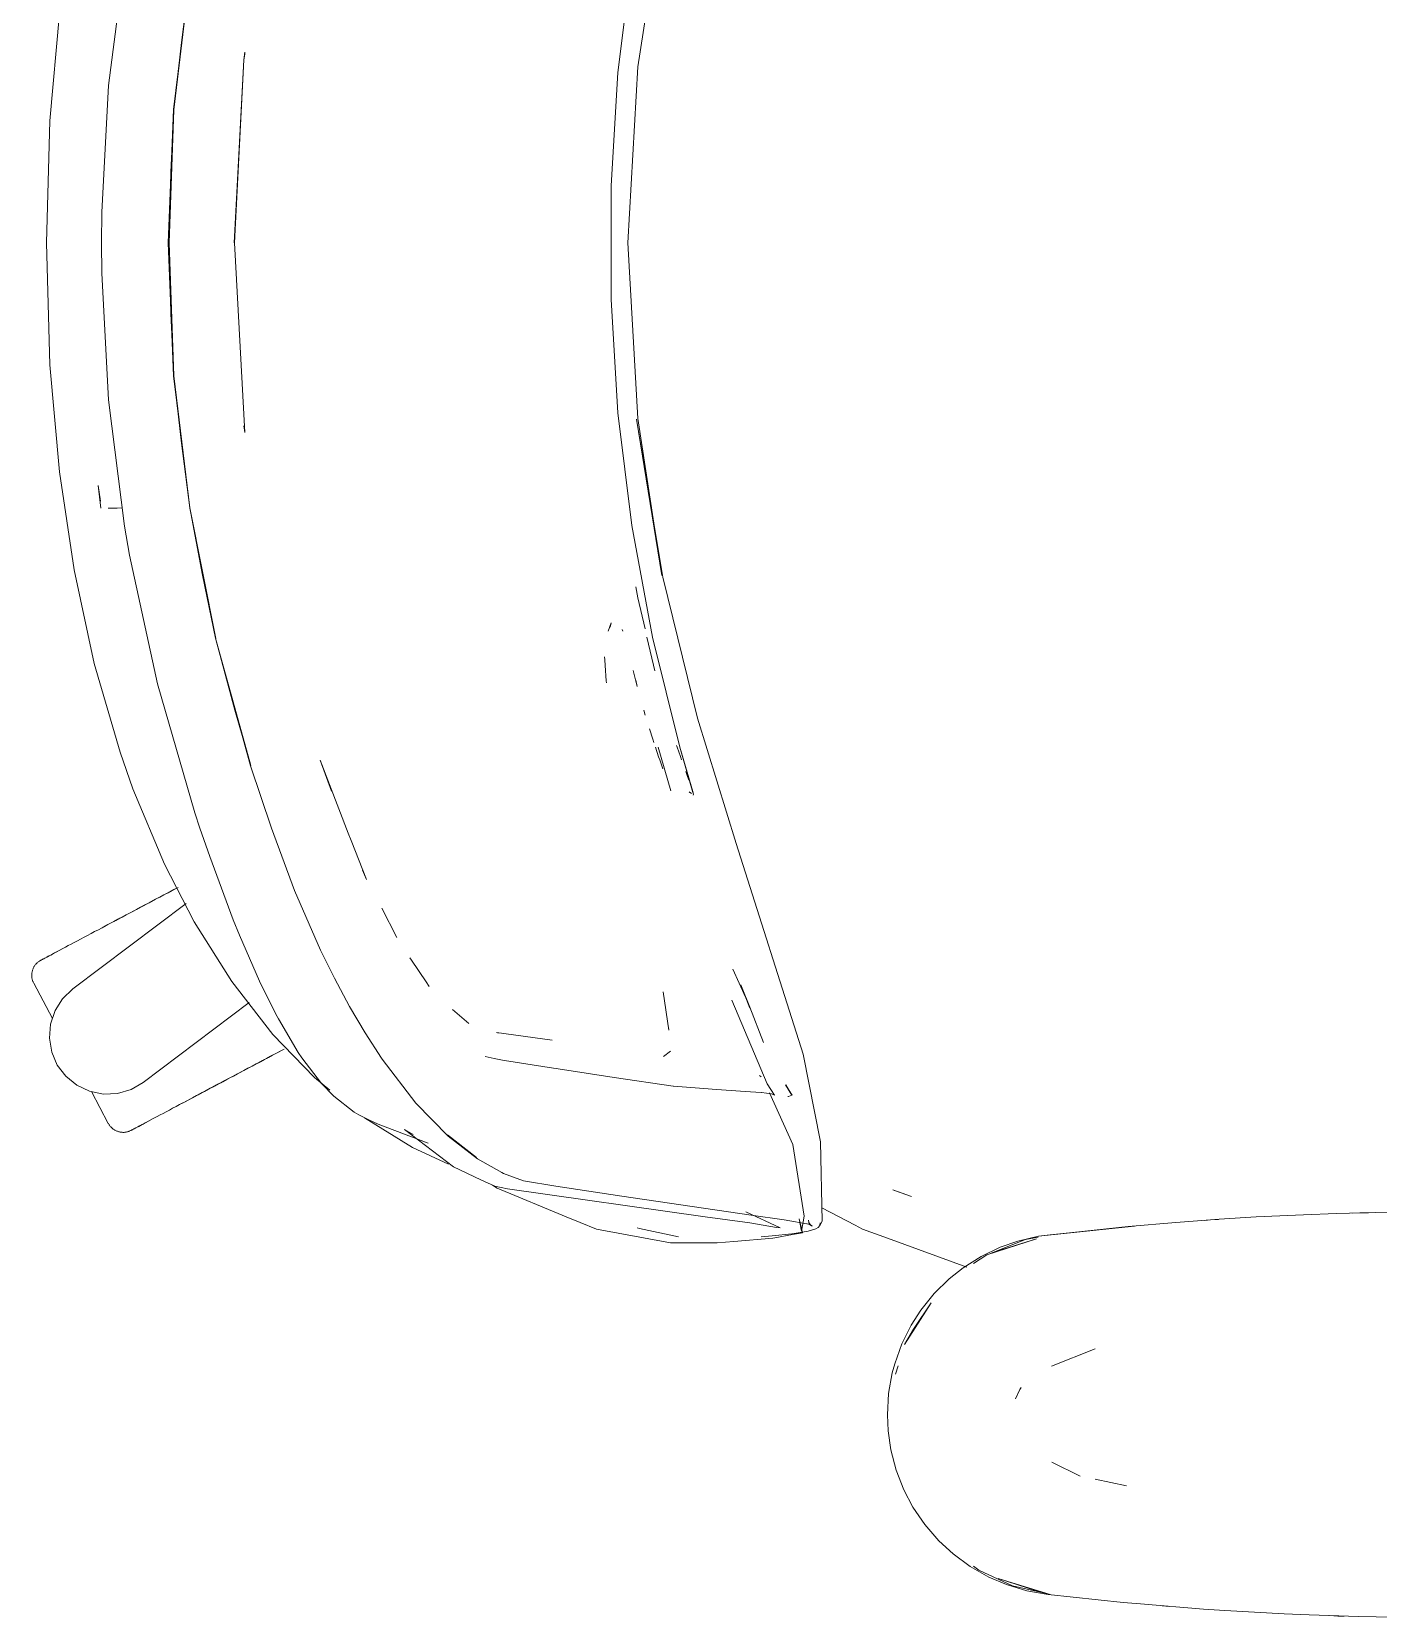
# Model space of a CAD drawing. Header units: millimetres. Extents: x 155927 to 317870, y -36033 to 97293.
# Drawn here: x 158166.8 to 158488.3, y 10100.8 to 10479.5 of the extents above; entities that cross this region are included whole.
import ezdxf

# ---------------------------------------------------------------- set-up
doc = ezdxf.new("R2010")
doc.units = ezdxf.units.MM
doc.header["$MEASUREMENT"] = 0
doc.layers.add('G-IMPT', color=8, linetype='CONTINUOUS', lineweight=9)
doc.layers.add('I-FURN', color=8, linetype='CONTINUOUS', lineweight=9)

msp = doc.modelspace()

# ---------------------------------------------------------------- linework, layer by layer
at = {"layer": 'G-IMPT'}
for p, q in [((158317.46, 10509.04), (158311.46, 10471.12)), ((158185.15, 10466.65), (158188.96, 10496.82)), ((158310.06, 10496.69), (158306.76, 10469.77)), ((158200.67, 10460.95), (158204.5, 10492.55)), ((158200.71, 10460.91), (158204.5, 10492.47)), ((158204.5, 10492.47), (158202.55, 10476.99)), ((158173.41, 10483.85), (158171.15, 10458.28)), ((158200.71, 10460.91), (158202.55, 10476.99)), ((158215.11, 10429.14), (158217.44, 10472.86)), ((158215.17, 10429.14), (158217.44, 10472.86)), ((158217.44, 10472.86), (158217.7, 10474.64)), ((158217.44, 10472.86), (158217.67, 10474.17)), ((158217.71, 10474.41), (158217.67, 10474.17)), ((158305.11, 10442.7), (158306.76, 10469.77)), ((158311.46, 10471.12), (158309.1, 10429.14)), ((158183.53, 10436.45), (158185.15, 10466.65)), ((158171.15, 10458.28), (158170.3, 10429.14)), ((158200.67, 10460.95), (158199.34, 10429.14)), ((158200.71, 10460.91), (158199.57, 10429.14)), ((158200.04, 10446.02), (158200.71, 10460.91)), ((158200.04, 10446.02), (158199.57, 10429.14)), ((158305.11, 10442.7), (158305.11, 10415.58)), ((158183.53, 10436.45), (158183.44, 10429.14)), ((158170.3, 10429.14), (158171.15, 10399.99)), ((158183.53, 10421.82), (158183.44, 10429.14)), ((158199.34, 10429.14), (158200.67, 10397.32)), ((158200.71, 10397.36), (158199.57, 10429.14)), ((158200.04, 10412.25), (158199.57, 10429.14)), ((158215.17, 10429.14), (158217.67, 10383.8)), ((158311.46, 10387.15), (158309.1, 10429.14)), ((158183.53, 10421.82), (158185.15, 10391.62)), ((158200.71, 10397.36), (158200.04, 10412.25)), ((158305.11, 10415.58), (158306.76, 10388.51)), ((158171.15, 10399.99), (158173.41, 10374.42)), ((158200.67, 10397.32), (158204.5, 10365.73)), ((158202.55, 10381.28), (158200.71, 10397.36)), ((158200.71, 10397.36), (158204.5, 10365.81)), ((158185.15, 10391.62), (158188.96, 10361.45)), ((158310.06, 10361.59), (158306.76, 10388.51)), ((158317.46, 10349.23), (158311.2, 10386.98)), ((158311.2, 10386.98), (158317.19, 10349.61)), ((158311.46, 10387.15), (158317.19, 10349.61)), ((158217.67, 10383.8), (158217.44, 10385.41)), ((158217.44, 10385.41), (158217.67, 10384.1)), ((158217.71, 10383.86), (158217.67, 10384.1)), ((158202.55, 10381.28), (158204.5, 10365.81)), ((158173.41, 10374.42), (158176.9, 10351)), ((158183.31, 10365.72), (158182.66, 10371.14)), ((158183.23, 10367.37), (158182.66, 10371.14)), ((158185.07, 10365.69), (158187.17, 10365.76)), ((158185.07, 10365.69), (158185.18, 10365.69)), ((158188.41, 10365.81), (158187.17, 10365.76)), ((158204.5, 10365.81), (158207.59, 10349.7)), ((158204.5, 10365.81), (158210.71, 10334.56)), ((158210.71, 10334.56), (158204.5, 10365.73)), ((158188.96, 10361.45), (158190.15, 10354.53)), ((158314.99, 10334.92), (158310.06, 10361.59)), ((158190.15, 10354.53), (158196.81, 10323.74)), ((158181.72, 10328.64), (158176.9, 10351)), ((158210.67, 10334.68), (158207.59, 10349.7)), ((158325.77, 10315.55), (158317.46, 10349.23)), ((158311.04, 10346.96), (158311.51, 10344.33)), ((158311.51, 10344.33), (158313.22, 10336.91)), ((158305.11, 10338.32), (158304.42, 10336.37)), ((158305.11, 10338.32), (158304.89, 10337.28)), ((158307.78, 10336.72), (158307.91, 10336.31)), ((158215.32, 10317.43), (158210.67, 10334.68)), ((158210.67, 10334.68), (158219.1, 10304.27)), ((158210.67, 10334.68), (158219.05, 10304.18)), ((158313.67, 10334.93), (158315.23, 10328.18)), ((158314.99, 10334.92), (158321.54, 10308.6)), ((158303.57, 10330.23), (158303.58, 10329.53)), ((158303.68, 10328.16), (158303.58, 10329.53)), ((158187.89, 10307.4), (158181.72, 10328.64)), ((158303.68, 10328.16), (158303.95, 10324.45)), ((158311.37, 10323.1), (158310.38, 10326.96)), ((158315.23, 10328.18), (158315.57, 10326.9)), ((158205.76, 10292.91), (158196.81, 10323.74)), ((158303.95, 10324.45), (158303.99, 10323.97)), ((158311.37, 10323.1), (158310.98, 10324.63)), ((158215.32, 10317.43), (158219.1, 10304.27)), ((158313.28, 10316.31), (158312.95, 10317.43)), ((158325.77, 10315.55), (158334.95, 10285.58)), ((158315.06, 10310.52), (158314.27, 10313.02)), ((158315.31, 10309.74), (158315.06, 10310.52)), ((158190.96, 10298.66), (158187.89, 10307.4)), ((158316.46, 10306.3), (158315.69, 10308.61)), ((158316.35, 10308.61), (158319.38, 10298.18)), ((158316.46, 10306.3), (158316.71, 10305.58)), ((158320.91, 10308.6), (158320.76, 10309.06)), ((158320.91, 10308.6), (158321.65, 10306.38)), ((158321.54, 10308.6), (158324.81, 10297.38)), ((158321.54, 10308.6), (158324.6, 10298.07)), ((158321.54, 10308.6), (158324.66, 10297.78)), ((158321.93, 10305.57), (158321.65, 10306.38)), ((158224.06, 10289.26), (158219.05, 10304.18)), ((158235.65, 10305.52), (158238.37, 10298.09)), ((158235.65, 10305.52), (158242.36, 10288.07)), ((158317.47, 10303.42), (158316.71, 10305.58)), ((158322.92, 10302.82), (158323.27, 10301.85)), ((158190.96, 10298.66), (158198.48, 10280.69)), ((158323.27, 10301.85), (158323.67, 10300.78)), ((158323.72, 10297.92), (158324.33, 10297.53)), ((158323.72, 10297.92), (158323.93, 10297.77)), ((158324.6, 10298.07), (158324.66, 10297.78)), ((158324.81, 10297.38), (158324.68, 10297.14)), ((158205.76, 10292.91), (158206.95, 10289.31)), ((158209.29, 10282.49), (158206.95, 10289.31)), ((158224.06, 10289.26), (158229.52, 10274.38)), ((158242.36, 10288.07), (158243.03, 10286.34)), ((158243.03, 10286.34), (158246.75, 10277.02)), ((158334.95, 10285.58), (158350.94, 10235.33)), ((158198.48, 10280.69), (158205.57, 10266.91)), ((158209.29, 10282.49), (158214.89, 10267.41)), ((158246.75, 10277.02), (158245.75, 10279.26)), ((158229.52, 10274.38), (158235.7, 10260.16)), ((158253.92, 10263.18), (158250.38, 10270.15)), ((158205.57, 10266.91), (158214.55, 10252.62)), ((158216.37, 10263.73), (158214.89, 10267.41)), ((158221.14, 10252.77), (158216.37, 10263.73)), ((158239.09, 10253.43), (158235.7, 10260.16)), ((158257.45, 10257.71), (158257.06, 10258.29)), ((158260.95, 10252.58), (158257.45, 10257.71)), ((158239.09, 10253.43), (158242.66, 10246.64)), ((158337.24, 10248.9), (158334.19, 10255.61)), ((158214.55, 10252.62), (158224.35, 10240.02)), ((158221.14, 10252.77), (158221.36, 10252.33)), ((158225.36, 10244.32), (158221.36, 10252.33)), ((158260.95, 10252.58), (158261.7, 10251.47)), ((158318.91, 10240.99), (158317.51, 10250.15)), ((158338.27, 10246.31), (158336.07, 10251.87)), ((158338.26, 10246.52), (158336.25, 10251.42)), ((158336.25, 10251.42), (158338.27, 10246.31)), ((158246.42, 10240.41), (158242.66, 10246.64)), ((158267.22, 10245.94), (158271.13, 10242.6)), ((158342.4, 10228.18), (158333.97, 10248.16)), ((158338.26, 10246.52), (158341.52, 10238.05)), ((158225.36, 10244.32), (158225.67, 10243.72)), ((158225.67, 10243.72), (158230.4, 10235.72)), ((158234.31, 10229.72), (158224.35, 10240.02)), ((158246.42, 10240.41), (158250.31, 10234.31)), ((158291.08, 10238.66), (158277.72, 10240.44)), ((158277.72, 10240.44), (158278.19, 10240.3)), ((158318.91, 10240.99), (158318.87, 10241.34)), ((158231.27, 10234.43), (158230.4, 10235.72)), ((158235.98, 10228.3), (158231.27, 10234.43)), ((158250.31, 10234.31), (158250.47, 10234.06)), ((158275.04, 10234.74), (158277.2, 10234.28)), ((158277.2, 10234.28), (158279.19, 10233.86)), ((158319.26, 10236.04), (158317.62, 10234.76)), ((158355.14, 10214.38), (158350.94, 10235.33)), ((158258.5, 10223.62), (158250.47, 10234.06)), ((158279.65, 10233.79), (158279.19, 10233.86)), ((158291.38, 10231.98), (158279.65, 10233.79)), ((158291.38, 10231.98), (158291.99, 10231.89)), ((158292.5, 10231.81), (158291.99, 10231.89)), ((158305.85, 10229.69), (158292.5, 10231.81)), ((158234.31, 10229.72), (158237.98, 10226.72)), ((158238.88, 10225.28), (158235.98, 10228.3)), ((158305.85, 10229.69), (158319.92, 10227.66)), ((158320, 10227.65), (158319.92, 10227.66)), ((158320, 10227.65), (158328.25, 10227.03)), ((158328.25, 10227.03), (158329.23, 10226.96)), ((158329.23, 10226.96), (158337.09, 10226.4)), ((158340.95, 10229.9), (158340.51, 10230.17)), ((158344.16, 10225.51), (158342.4, 10228.18)), ((158348.37, 10225.51), (158346.78, 10227.97)), ((158346.78, 10227.97), (158348.3, 10225.49)), ((158348.3, 10225.49), (158346.82, 10227.96)), ((158243.74, 10221.42), (158238.88, 10225.28)), ((158258.5, 10223.62), (158266.23, 10215.72)), ((158337.09, 10226.4), (158340.97, 10226.1)), ((158341.05, 10226.1), (158340.97, 10226.1)), ((158341.05, 10226.1), (158343.43, 10225.8)), ((158348.51, 10213.68), (158342.9, 10226.03)), ((158343.44, 10225.8), (158343.43, 10225.8)), ((158343.44, 10225.8), (158344.16, 10225.51)), ((158347.27, 10225.19), (158347.43, 10225.21)), ((158347.43, 10225.21), (158348.3, 10225.49)), ((158348.37, 10225.51), (158348.3, 10225.49)), ((158243.74, 10221.42), (158244.88, 10220.8)), ((158244.88, 10220.8), (158247.31, 10219.63)), ((158257.68, 10212.99), (158246.23, 10220.11)), ((158247.31, 10219.63), (158249.54, 10218.56)), ((158261.45, 10214.05), (158249.54, 10218.56)), ((158255.79, 10217.28), (158257.82, 10216.12)), ((158255.79, 10217.28), (158267.5, 10208.34)), ((158266.02, 10216.03), (158272.97, 10210.63)), ((158266.02, 10216.03), (158269.59, 10213.22)), ((158273.2, 10210.3), (158266.23, 10215.72)), ((158266.31, 10209.01), (158257.68, 10212.99)), ((158272.97, 10210.63), (158269.59, 10213.22)), ((158348.51, 10213.68), (158351.22, 10196.63)), ((158355.14, 10214.38), (158355.52, 10195.39)), ((158274.02, 10205.3), (158267.5, 10208.34)), ((158273.2, 10210.3), (158279.03, 10207.01)), ((158274.02, 10205.3), (158277.38, 10203.73)), ((158276.77, 10204.02), (158277.94, 10203.25)), ((158279.03, 10207.01), (158279.45, 10206.8)), ((158284.24, 10205.05), (158279.45, 10206.8)), ((158284.24, 10205.05), (158291.91, 10203.75)), ((158280.37, 10203.09), (158277.38, 10203.73)), ((158277.94, 10203.25), (158294.39, 10196.45)), ((158327.59, 10196.41), (158280.37, 10203.09)), ((158307.68, 10201.35), (158291.91, 10203.75)), ((158338.56, 10196.8), (158307.68, 10201.35)), ((158372.4, 10202.92), (158376.86, 10201.29)), ((158372.4, 10202.92), (158372.98, 10202.66)), ((158376.86, 10201.29), (158372.98, 10202.66)), ((158294.39, 10196.45), (158297.76, 10195.06)), ((158327.59, 10196.41), (158338.25, 10194.97)), ((158345.44, 10193.78), (158337.31, 10197.64)), ((158346.41, 10195.69), (158338.56, 10196.8)), ((158350.54, 10193.05), (158351.22, 10196.63)), ((158355.46, 10198.58), (158363.36, 10194.44)), ((158450.26, 10195.85), (158459.13, 10196.41)), ((158470.44, 10196.95), (158459.13, 10196.41)), ((158470.44, 10196.95), (158478.31, 10197.25)), ((158490.62, 10197.54), (158478.31, 10197.25)), ((158482.19, 10197.33), (158483.84, 10197.41)), ((158483.84, 10197.41), (158485.92, 10197.41)), ((158301.62, 10193.46), (158297.76, 10195.06)), ((158319.31, 10190.23), (158301.62, 10193.46)), ((158311.87, 10193.68), (158311.3, 10193.83)), ((158321.18, 10191.64), (158311.87, 10193.68)), ((158339.55, 10194.76), (158338.25, 10194.97)), ((158339.55, 10194.76), (158344.57, 10193.92)), ((158345.44, 10193.78), (158344.57, 10193.92)), ((158352.68, 10194.58), (158346.41, 10195.69)), ((158348.45, 10192.2), (158350.77, 10192.64)), ((158348.86, 10192.46), (158352.14, 10192.99)), ((158350.05, 10195.92), (158350.54, 10193.05)), ((158350.05, 10195.92), (158350.77, 10192.64)), ((158352.06, 10194.75), (158352.68, 10194.58)), ((158352.06, 10194.75), (158353.15, 10194.19)), ((158354, 10193.54), (158352.14, 10192.99)), ((158352.25, 10195.62), (158352.33, 10195.12)), ((158352.65, 10194.58), (158352.33, 10195.12)), ((158352.65, 10194.58), (158353.15, 10194.19)), ((158354, 10193.54), (158354.54, 10193.86)), ((158354.54, 10193.86), (158354.92, 10194.36)), ((158355.52, 10195.39), (158354.92, 10194.36)), ((158355.04, 10194.98), (158354.92, 10194.36)), ((158354.92, 10194.36), (158354.94, 10194.43)), ((158355.04, 10194.98), (158354.94, 10194.43)), ((158363.36, 10194.44), (158365.12, 10193.52)), ((158371.09, 10191.33), (158365.12, 10193.52)), ((158407.14, 10191.79), (158430.09, 10194.24)), ((158407.14, 10191.79), (158428.57, 10194.14)), ((158430.09, 10194.24), (158409.95, 10192.12)), ((158428.57, 10194.14), (158439.97, 10195.12)), ((158450.26, 10195.85), (158439.97, 10195.12)), ((158448.22, 10195.72), (158446.8, 10195.58)), ((158448.22, 10195.72), (158450.12, 10195.81)), ((158319.31, 10190.23), (158326.28, 10190.2)), ((158326.28, 10190.2), (158330.45, 10190.2)), ((158334.41, 10190.54), (158330.45, 10190.2)), ((158343.73, 10191.34), (158334.41, 10190.54)), ((158343.56, 10191.86), (158340.97, 10191.65)), ((158348.25, 10192.38), (158343.56, 10191.86)), ((158343.73, 10191.34), (158344.2, 10191.39)), ((158344.2, 10191.39), (158348.45, 10192.2)), ((158348.86, 10192.46), (158348.25, 10192.38)), ((158390.03, 10184.38), (158371.09, 10191.33)), ((158393.46, 10186.99), (158398.04, 10189.18)), ((158394.78, 10187.39), (158406.64, 10191.2)), ((158404.01, 10190.99), (158395.82, 10187.79)), ((158397.49, 10188.29), (158406.64, 10191.2)), ((158398.04, 10189.18), (158402.18, 10190.63)), ((158407.14, 10191.79), (158402.18, 10190.63)), ((158407.06, 10191.57), (158404.01, 10190.99)), ((158407.14, 10191.79), (158409.95, 10192.12)), ((158393.46, 10186.99), (158389.14, 10184.26)), ((158394.78, 10187.39), (158391.64, 10185.25)), ((158394.78, 10187.39), (158397.49, 10188.29)), ((158382.22, 10178.09), (158385.83, 10181.64)), ((158385.83, 10181.64), (158389.14, 10184.26)), ((158382.22, 10178.09), (158379.03, 10174.12)), ((158375.17, 10165.96), (158381.5, 10175.91)), ((158376.77, 10170.57), (158379.03, 10174.12)), ((158377.33, 10169.64), (158381.5, 10175.91)), ((158374.53, 10166.06), (158376.77, 10170.57)), ((158374.53, 10166.06), (158372.82, 10161.29)), ((158375.17, 10165.96), (158377.33, 10169.64)), ((158420.66, 10164.89), (158410.23, 10160.74)), ((158371.37, 10154.21), (158372.25, 10159.16)), ((158372.25, 10159.16), (158372.82, 10161.29)), ((158373.62, 10160.85), (158373, 10158.82)), ((158401.69, 10152.99), (158402.71, 10155.22)), ((158402.71, 10155.22), (158403, 10155.67)), ((158371.08, 10149.17), (158371.37, 10154.21)), ((158371.08, 10149.17), (158371.25, 10145.32)), ((158371.9, 10140.81), (158371.25, 10145.32)), ((158371.9, 10140.81), (158373.16, 10135.94)), ((158374.99, 10131.23), (158373.16, 10135.94)), ((158410.32, 10137.79), (158417.11, 10134.52)), ((158428.16, 10132.19), (158420.72, 10133.76)), ((158377.18, 10127.07), (158374.99, 10131.23)), ((158377.18, 10127.07), (158380.01, 10122.9)), ((158380.01, 10122.9), (158383.33, 10119.06)), ((158386.77, 10115.9), (158383.33, 10119.06)), ((158386.77, 10115.9), (158390.85, 10112.9)), ((158395.3, 10110.39), (158390.85, 10112.9)), ((158391.64, 10112.97), (158392.92, 10112)), ((158400.98, 10108.26), (158392.92, 10112)), ((158395.3, 10110.39), (158399.53, 10108.58)), ((158409.95, 10106.22), (158397.49, 10110.05)), ((158397.49, 10110.05), (158406.64, 10107.13)), ((158399.53, 10108.58), (158404.4, 10107.11)), ((158400.98, 10108.26), (158409.39, 10106.35)), ((158409.44, 10106.22), (158404.4, 10107.11)), ((158409.95, 10106.22), (158406.64, 10107.13)), ((158427.37, 10104.31), (158409.44, 10106.22)), ((158431.5, 10103.97), (158427.37, 10104.31)), ((158446.55, 10102.72), (158431.5, 10103.97)), ((158438.37, 10103.37), (158436.69, 10103.54)), ((158446.55, 10102.72), (158451.64, 10102.39)), ((158451.64, 10102.39), (158465.78, 10101.58)), ((158471.8, 10101.33), (158465.78, 10101.58)), ((158471.8, 10101.33), (158483.56, 10100.94)), ((158476.69, 10101.19), (158478.62, 10101.08)), ((158478.62, 10101.08), (158480.12, 10101.06)), ((158491.98, 10100.77), (158483.56, 10100.94))]:
    msp.add_line(p, q, dxfattribs=at)
at = {"layer": 'I-FURN'}
for p, q in [((158196.35, 10272.28), (158195.35, 10271.75)), ((158195.81, 10272), (158196.81, 10272.53)), ((158197.35, 10272.81), (158196.35, 10272.28)), ((158196.81, 10272.53), (158197.81, 10273.06)), ((158198.34, 10273.34), (158197.35, 10272.81)), ((158197.81, 10273.06), (158198.8, 10273.59)), ((158199.33, 10273.87), (158198.34, 10273.34)), ((158198.8, 10273.59), (158199.78, 10274.11)), ((158200.31, 10274.39), (158199.33, 10273.87)), ((158199.78, 10274.11), (158200.75, 10274.63)), ((158201.28, 10274.9), (158200.31, 10274.39)), ((158200.75, 10274.63), (158201.72, 10275.14)), ((158176.58, 10250.89), (158203.64, 10271.28)), ((158189.34, 10268.56), (158188.36, 10268.03)), ((158188.81, 10268.27), (158189.8, 10268.8)), ((158190.33, 10269.08), (158189.34, 10268.56)), ((158189.8, 10268.8), (158190.79, 10269.33)), ((158191.33, 10269.61), (158190.33, 10269.08)), ((158190.79, 10269.33), (158191.79, 10269.86)), ((158192.33, 10270.15), (158191.33, 10269.61)), ((158191.79, 10269.86), (158192.79, 10270.39)), ((158193.33, 10270.68), (158192.33, 10270.15)), ((158192.79, 10270.39), (158193.8, 10270.93)), ((158194.34, 10271.22), (158193.33, 10270.68)), ((158193.8, 10270.93), (158194.8, 10271.46)), ((158195.35, 10271.75), (158194.34, 10271.22)), ((158194.8, 10271.46), (158195.81, 10272)), ((158181.81, 10264.56), (158180.95, 10264.09)), ((158182.7, 10265.03), (158181.81, 10264.56)), ((158183.61, 10265.51), (158182.7, 10265.03)), ((158183.12, 10265.25), (158184.03, 10265.73)), ((158184.53, 10266), (158183.61, 10265.51)), ((158184.03, 10265.73), (158184.96, 10266.23)), ((158185.47, 10266.5), (158184.53, 10266)), ((158184.96, 10266.23), (158185.9, 10266.73)), ((158186.42, 10267), (158185.47, 10266.5)), ((158185.9, 10266.73), (158186.86, 10267.24)), ((158187.38, 10267.52), (158186.42, 10267)), ((158186.86, 10267.24), (158187.83, 10267.75)), ((158188.36, 10268.03), (158187.38, 10267.52)), ((158187.83, 10267.75), (158188.81, 10268.27)), ((158174.87, 10260.86), (158174.24, 10260.53)), ((158175.53, 10261.22), (158174.87, 10260.86)), ((158176.23, 10261.58), (158175.53, 10261.22)), ((158176.95, 10261.97), (158176.23, 10261.58)), ((158177.7, 10262.37), (158176.95, 10261.97)), ((158178.47, 10262.78), (158177.7, 10262.37)), ((158179.28, 10263.21), (158178.47, 10262.78)), ((158180.1, 10263.64), (158179.28, 10263.21)), ((158180.95, 10264.09), (158180.1, 10263.64)), ((158167.88, 10256.9), (158167.99, 10257.01)), ((158167.99, 10257.01), (158168.11, 10257.12)), ((158168.11, 10257.12), (158168.23, 10257.23)), ((158168.23, 10257.23), (158168.35, 10257.33)), ((158168.35, 10257.33), (158168.48, 10257.43)), ((158168.48, 10257.43), (158168.62, 10257.52)), ((158168.62, 10257.52), (158168.75, 10257.61)), ((158168.75, 10257.61), (158168.89, 10257.69)), ((158168.89, 10257.69), (158168.93, 10257.71)), ((158168.93, 10257.71), (158168.95, 10257.72)), ((158168.94, 10257.71), (158168.93, 10257.71)), ((158168.98, 10257.73), (158168.94, 10257.71)), ((158168.95, 10257.72), (158169.01, 10257.75)), ((158169.06, 10257.77), (158168.98, 10257.73)), ((158169.01, 10257.75), (158169.11, 10257.8)), ((158169.18, 10257.84), (158169.06, 10257.77)), ((158169.11, 10257.8), (158169.25, 10257.88)), ((158169.34, 10257.93), (158169.18, 10257.84)), ((158169.25, 10257.88), (158169.43, 10257.97)), ((158169.55, 10258.03), (158169.34, 10257.93)), ((158169.43, 10257.97), (158169.65, 10258.09)), ((158169.79, 10258.16), (158169.55, 10258.03)), ((158169.65, 10258.09), (158169.91, 10258.23)), ((158170.07, 10258.31), (158169.79, 10258.16)), ((158169.91, 10258.23), (158170.21, 10258.38)), ((158170.38, 10258.48), (158170.07, 10258.31)), ((158170.21, 10258.38), (158170.54, 10258.56)), ((158170.74, 10258.67), (158170.38, 10258.48)), ((158170.54, 10258.56), (158170.92, 10258.76)), ((158171.13, 10258.88), (158170.74, 10258.67)), ((158170.92, 10258.76), (158171.33, 10258.98)), ((158171.56, 10259.1), (158171.13, 10258.88)), ((158171.33, 10258.98), (158171.77, 10259.22)), ((158172.03, 10259.35), (158171.56, 10259.1)), ((158171.77, 10259.22), (158172.25, 10259.47)), ((158172.53, 10259.62), (158172.03, 10259.35)), ((158172.25, 10259.47), (158172.77, 10259.75)), ((158173.06, 10259.9), (158172.53, 10259.62)), ((158172.77, 10259.75), (158173.32, 10260.04)), ((158173.63, 10260.21), (158173.06, 10259.9)), ((158173.32, 10260.04), (158173.91, 10260.35)), ((158174.24, 10260.53), (158173.63, 10260.21)), ((158166.79, 10254.11), (158166.8, 10254.27)), ((158166.8, 10253.95), (158166.79, 10254.11)), ((158166.8, 10254.43), (158166.82, 10254.59)), ((158166.8, 10254.27), (158166.8, 10254.43)), ((158166.81, 10253.79), (158166.8, 10253.95)), ((158166.83, 10253.63), (158166.81, 10253.79)), ((158166.82, 10254.59), (158166.84, 10254.75)), ((158166.85, 10253.47), (158166.83, 10253.63)), ((158166.84, 10254.75), (158166.87, 10254.91)), ((158166.88, 10253.31), (158166.85, 10253.47)), ((158166.87, 10254.91), (158166.9, 10255.07)), ((158166.92, 10253.16), (158166.88, 10253.31)), ((158166.9, 10255.07), (158166.94, 10255.23)), ((158166.96, 10253), (158166.92, 10253.16)), ((158166.94, 10255.23), (158166.99, 10255.38)), ((158166.99, 10255.38), (158167.04, 10255.53)), ((158167.04, 10255.53), (158167.1, 10255.68)), ((158167.1, 10255.68), (158167.16, 10255.83)), ((158167.16, 10255.83), (158167.23, 10255.98)), ((158167.23, 10255.98), (158167.31, 10256.12)), ((158167.31, 10256.12), (158167.39, 10256.26)), ((158167.39, 10256.26), (158167.48, 10256.39)), ((158167.48, 10256.39), (158167.57, 10256.53)), ((158167.57, 10256.53), (158167.67, 10256.65)), ((158167.67, 10256.65), (158167.77, 10256.78)), ((158167.77, 10256.78), (158167.88, 10256.9)), ((158167.01, 10252.85), (158166.96, 10253)), ((158167.06, 10252.69), (158167.01, 10252.85)), ((158167.13, 10252.55), (158167.06, 10252.69)), ((158167.19, 10252.4), (158167.13, 10252.55)), ((158167.27, 10252.26), (158167.19, 10252.4)), ((158167.27, 10252.26), (158171.74, 10243.85)), ((158174.15, 10248.55), (158176.58, 10250.89)), ((158171.29, 10242.49), (158172.35, 10245.69)), ((158172.35, 10245.69), (158174.15, 10248.55)), ((158218.74, 10247.61), (158193.42, 10228.54)), ((158171.02, 10239.13), (158171.29, 10242.49)), ((158171.57, 10235.8), (158171.02, 10239.13)), ((158172.89, 10232.7), (158171.57, 10235.8)), ((158222.87, 10234.29), (158221.9, 10233.77)), ((158222.35, 10234.01), (158223.31, 10234.52)), ((158223.83, 10234.8), (158222.87, 10234.29)), ((158223.31, 10234.52), (158224.27, 10235.03)), ((158224.77, 10235.3), (158223.83, 10234.8)), ((158224.27, 10235.03), (158225.2, 10235.53)), ((158225.7, 10235.79), (158224.77, 10235.3)), ((158225.2, 10235.53), (158226.13, 10236.02)), ((158226.62, 10236.28), (158225.7, 10235.79)), ((158226.13, 10236.02), (158227.03, 10236.5)), ((158174.92, 10230), (158172.89, 10232.7)), ((158215.94, 10230.6), (158214.93, 10230.07)), ((158215.39, 10230.31), (158216.4, 10230.85)), ((158216.94, 10231.13), (158215.94, 10230.6)), ((158216.4, 10230.85), (158217.4, 10231.38)), ((158217.94, 10231.67), (158216.94, 10231.13)), ((158217.4, 10231.38), (158218.4, 10231.91)), ((158218.94, 10232.2), (158217.94, 10231.67)), ((158218.4, 10231.91), (158219.4, 10232.44)), ((158219.94, 10232.73), (158218.94, 10232.2)), ((158219.4, 10232.44), (158220.39, 10232.97)), ((158220.92, 10233.25), (158219.94, 10232.73)), ((158220.39, 10232.97), (158221.38, 10233.49)), ((158221.9, 10233.77), (158220.92, 10233.25)), ((158221.38, 10233.49), (158222.35, 10234.01)), ((158177.54, 10227.87), (158174.92, 10230)), ((158180.59, 10226.43), (158177.54, 10227.87)), ((158190.5, 10226.84), (158187.26, 10225.9)), ((158193.42, 10228.54), (158190.5, 10226.84)), ((158208.98, 10226.9), (158208.02, 10226.39)), ((158208.46, 10226.62), (158209.43, 10227.14)), ((158209.95, 10227.42), (158208.98, 10226.9)), ((158209.43, 10227.14), (158210.4, 10227.66)), ((158210.94, 10227.94), (158209.95, 10227.42)), ((158210.4, 10227.66), (158211.39, 10228.18)), ((158211.93, 10228.47), (158210.94, 10227.94)), ((158211.39, 10228.18), (158212.39, 10228.71)), ((158212.92, 10229), (158211.93, 10228.47)), ((158212.39, 10228.71), (158213.39, 10229.24)), ((158213.93, 10229.53), (158212.92, 10229)), ((158213.39, 10229.24), (158214.39, 10229.78)), ((158214.93, 10230.07), (158213.93, 10229.53)), ((158214.39, 10229.78), (158215.39, 10230.31)), ((158183.89, 10225.76), (158180.59, 10226.43)), ((158181.04, 10226.34), (158185.08, 10218.76)), ((158187.26, 10225.9), (158183.89, 10225.76)), ((158201.25, 10222.79), (158202.08, 10223.23)), ((158202.54, 10223.48), (158201.7, 10223.03)), ((158202.08, 10223.23), (158202.94, 10223.69)), ((158203.41, 10223.94), (158202.54, 10223.48)), ((158202.94, 10223.69), (158203.82, 10224.16)), ((158204.3, 10224.41), (158203.41, 10223.94)), ((158203.82, 10224.16), (158204.71, 10224.63)), ((158205.2, 10224.89), (158204.3, 10224.41)), ((158204.71, 10224.63), (158205.63, 10225.12)), ((158206.13, 10225.38), (158205.2, 10224.89)), ((158205.63, 10225.12), (158206.56, 10225.61)), ((158207.06, 10225.88), (158206.13, 10225.38)), ((158206.56, 10225.61), (158207.5, 10226.11)), ((158208.02, 10226.39), (158207.06, 10225.88)), ((158207.5, 10226.11), (158208.46, 10226.62)), ((158193.85, 10218.86), (158194.37, 10219.13)), ((158194.66, 10219.29), (158194.12, 10219)), ((158194.37, 10219.13), (158194.92, 10219.42)), ((158195.23, 10219.59), (158194.66, 10219.29)), ((158194.92, 10219.42), (158195.5, 10219.74)), ((158195.5, 10219.74), (158196.12, 10220.06)), ((158196.12, 10220.06), (158196.77, 10220.41)), ((158196.77, 10220.41), (158197.44, 10220.77)), ((158197.44, 10220.77), (158198.15, 10221.14)), ((158198.15, 10221.14), (158198.89, 10221.53)), ((158198.89, 10221.53), (158199.65, 10221.94)), ((158199.65, 10221.94), (158200.44, 10222.36)), ((158200.44, 10222.36), (158201.25, 10222.79)), ((158185.1, 10218.72), (158185.08, 10218.76)), ((158185.18, 10218.58), (158185.1, 10218.72)), ((158185.26, 10218.44), (158185.18, 10218.58)), ((158185.35, 10218.31), (158185.26, 10218.44)), ((158185.45, 10218.18), (158185.35, 10218.31)), ((158185.55, 10218.05), (158185.45, 10218.18)), ((158185.66, 10217.93), (158185.55, 10218.05)), ((158185.77, 10217.82), (158185.66, 10217.93)), ((158185.88, 10217.7), (158185.77, 10217.82)), ((158186, 10217.6), (158185.88, 10217.7)), ((158186.13, 10217.49), (158186, 10217.6)), ((158186.26, 10217.4), (158186.13, 10217.49)), ((158186.39, 10217.3), (158186.26, 10217.4)), ((158186.52, 10217.22), (158186.39, 10217.3)), ((158186.66, 10217.13), (158186.52, 10217.22)), ((158186.81, 10217.06), (158186.66, 10217.13)), ((158186.95, 10216.99), (158186.81, 10217.06)), ((158187.1, 10216.92), (158186.95, 10216.99)), ((158187.25, 10216.86), (158187.1, 10216.92)), ((158187.4, 10216.81), (158187.25, 10216.86)), ((158187.56, 10216.77), (158187.4, 10216.81)), ((158187.71, 10216.73), (158187.56, 10216.77)), ((158187.87, 10216.69), (158187.71, 10216.73)), ((158188.03, 10216.66), (158187.87, 10216.69)), ((158188.19, 10216.64), (158188.03, 10216.66)), ((158188.35, 10216.63), (158188.19, 10216.64)), ((158188.51, 10216.62), (158188.35, 10216.63)), ((158188.67, 10216.62), (158188.51, 10216.62)), ((158188.83, 10216.62), (158188.67, 10216.62)), ((158188.99, 10216.63), (158188.83, 10216.62)), ((158189.15, 10216.65), (158188.99, 10216.63)), ((158189.31, 10216.68), (158189.15, 10216.65)), ((158189.47, 10216.71), (158189.31, 10216.68)), ((158189.63, 10216.74), (158189.47, 10216.71)), ((158189.78, 10216.79), (158189.63, 10216.74)), ((158189.94, 10216.83), (158189.78, 10216.79)), ((158190.09, 10216.89), (158189.94, 10216.83)), ((158190.24, 10216.95), (158190.09, 10216.89)), ((158190.38, 10217.02), (158190.24, 10216.95)), ((158190.53, 10217.09), (158190.38, 10217.02)), ((158190.57, 10217.12), (158190.53, 10217.09)), ((158190.53, 10217.09), (158190.55, 10217.1)), ((158190.53, 10217.09), (158190.53, 10217.09)), ((158190.55, 10217.1), (158190.61, 10217.13)), ((158190.66, 10217.16), (158190.57, 10217.12)), ((158190.61, 10217.13), (158190.71, 10217.19)), ((158190.78, 10217.22), (158190.66, 10217.16)), ((158190.71, 10217.19), (158190.85, 10217.26)), ((158190.94, 10217.31), (158190.78, 10217.22)), ((158190.85, 10217.26), (158191.03, 10217.36)), ((158191.14, 10217.42), (158190.94, 10217.31)), ((158191.03, 10217.36), (158191.25, 10217.47)), ((158191.38, 10217.54), (158191.14, 10217.42)), ((158191.25, 10217.47), (158191.51, 10217.61)), ((158191.66, 10217.69), (158191.38, 10217.54)), ((158191.51, 10217.61), (158191.8, 10217.77)), ((158191.98, 10217.86), (158191.66, 10217.69)), ((158191.8, 10217.77), (158192.14, 10217.95)), ((158192.34, 10218.05), (158191.98, 10217.86)), ((158192.14, 10217.95), (158192.51, 10218.15)), ((158192.73, 10218.26), (158192.34, 10218.05)), ((158192.51, 10218.15), (158192.92, 10218.36)), ((158193.16, 10218.49), (158192.73, 10218.26)), ((158192.92, 10218.36), (158193.37, 10218.6)), ((158193.62, 10218.74), (158193.16, 10218.49)), ((158193.37, 10218.6), (158193.85, 10218.86)), ((158194.12, 10219), (158193.62, 10218.74))]:
    msp.add_line(p, q, dxfattribs=at)

doc.saveas('drawing.dxf')
